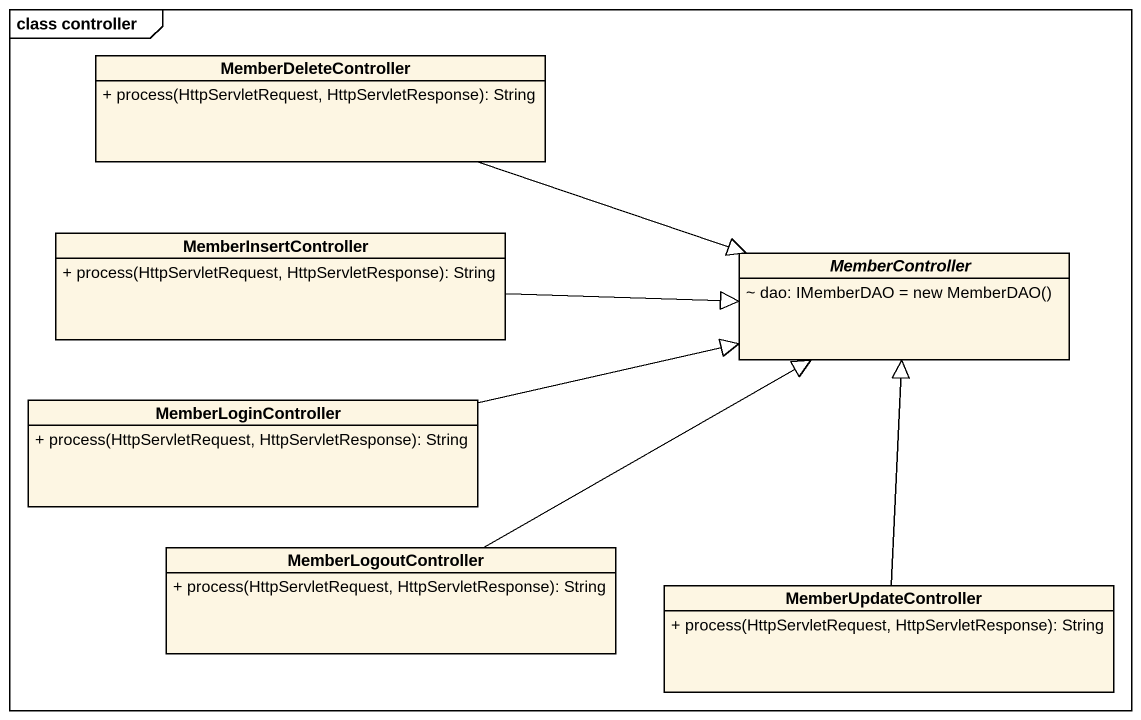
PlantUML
@startuml
mainframe class controller
hide circle
hide empty members
skinparam classAttributeIconSize 0
class MemberDeleteController {
  + process(HttpServletRequest, HttpServletResponse): String
}
class MemberInsertController {
  + process(HttpServletRequest, HttpServletResponse): String
}
abstract class MemberController {
  {field} ~ dao: IMemberDAO = new MemberDAO()
}
class MemberLoginController {
  + process(HttpServletRequest, HttpServletResponse): String
}
class MemberLogoutController {
  + process(HttpServletRequest, HttpServletResponse): String
}
class MemberUpdateController {
  + process(HttpServletRequest, HttpServletResponse): String
}
MemberDeleteController -right-|> MemberController
MemberInsertController -right-|> MemberController
MemberLoginController -right-|> MemberController
MemberLogoutController -right-|> MemberController
MemberUpdateController -up-|> MemberController
@enduml
